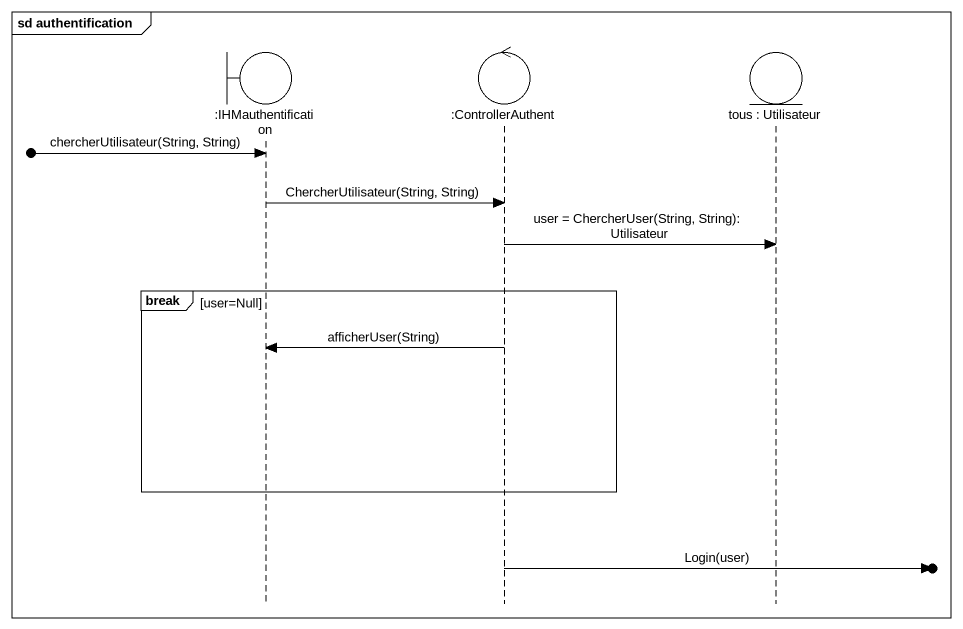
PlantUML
@startuml
mainframe sd authentification
hide footbox
boundary ":IHMauthentification" as IHMauthentification
control ":ControllerAuthent" as ControllerAuthent
entity "tous : Utilisateur" as tous

[o-> IHMauthentification : chercherUtilisateur(String, String)
IHMauthentification -> ControllerAuthent : ChercherUtilisateur(String, String)
ControllerAuthent -> tous : user = ChercherUser(String, String): Utilisateur
break user=Null
  ControllerAuthent -> IHMauthentification : afficherUser(String)
end
ControllerAuthent ->o] : Login(user)
@enduml
